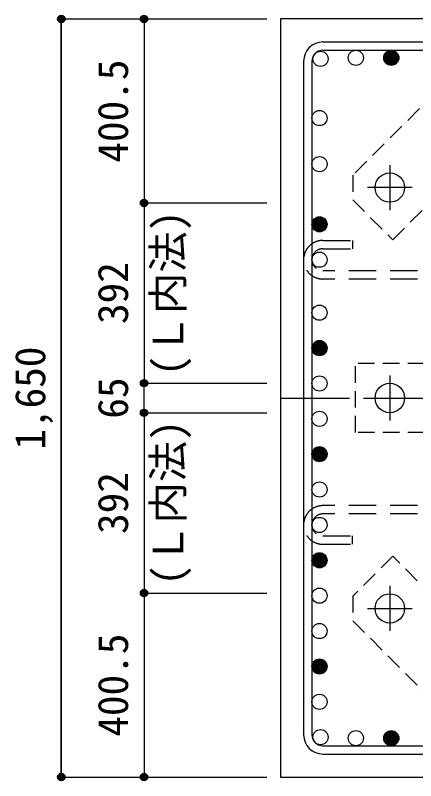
# Model space of a CAD drawing. Units: millimetres at full size, sheet at 1:30. Extents: x -5973 to 5954, y -4195 to 4201.
# Drawn here: x -850 to 21, y 1623 to 3289 of the extents above; entities that cross this region are included whole.
import ezdxf
from ezdxf.enums import TextEntityAlignment as Align

# ---------------------------------------------------------------- set-up
doc = ezdxf.new("R2010")
doc.units = ezdxf.units.MM
doc.header["$LTSCALE"] = 30
doc.header["$PDMODE"] = 32
doc.header["$PDSIZE"] = 15
for name, pattern in [('CHAIN1', [8, 5, -1, 1, -1]), ('DASHED1', [1.8, 1.2, -0.6]), ('DASHED2', [3, 2, -1])]:
    doc.linetypes.add(name, pattern=pattern)
for name, color, linetype in [('0-1_躯体線', 2, 'Continuous'), ('0-2_アンカーボルト', 4, 'CHAIN1'), ('0-3_立上り筋', 4, 'Continuous'), ('0-4_フープ筋', 7, 'Continuous'), ('0-7_文字', 4, 'Continuous'), ('0-9_プレート', 4, 'DASHED1'), ('0-C', 7, 'DASHED2'), ('0-D_寸法', 4, 'Continuous')]:
    doc.layers.add(name, color=color, linetype=linetype)
doc.styles.add('ＭＳ ゴシック', font='')
doc.styles.get('ＭＳ ゴシック').set_extended_font_data('MS Gothic')

msp = doc.modelspace()

# ---------------------------------------------------------------- linework, layer by layer
at = {"layer": '0-1_躯体線'}
for p, q in [((1777.44, 3281.03), (-272.56, 3281.03)), ((-272.56, 3281.03), (-272.56, 1631.03)), ((-272.56, 1631.03), (273.94, 1631.03))]:
    msp.add_line(p, q, dxfattribs=at)
at = {"layer": '0-2_アンカーボルト'}
for p, q in [((-35.06, 2962.73), (-35.06, 2865.23)), ((13.74, 2914.03), (-83.76, 2914.03)), ((-35.06, 2504.83), (-35.06, 2407.33)), ((-83.76, 2456.03), (13.74, 2456.03)), ((-35.06, 2046.83), (-35.06, 1949.33)), ((-83.76, 1998.03), (13.74, 1998.03))]:
    msp.add_line(p, q, dxfattribs=at)
at = {"layer": '0-2_アンカーボルト', "color": 3, "linetype": 'Continuous'}
for centre in [(-35.06, 2914.03), (-35.06, 2456.03), (-35.06, 1998.03)]:
    msp.add_circle(centre, 32, dxfattribs=at)
at = {"layer": '0-3_立上り筋', "color": 3}
for centre in [(-185.87, 3194.33), (-108.87, 3196.53), (-31.87, 3196.53), (-188.06, 3065.33), (-188.06, 2965.03), (-188.06, 2834.03), (-188.06, 2757.03), (-188.06, 2641.73), (-188.06, 2564.73), (-188.06, 2487.73), (-188.06, 2410.73), (-188.06, 2333.73), (-188.06, 2256.73), (-188.06, 2179.73), (-188.06, 2102.73), (-188.06, 2025.73), (-188.06, 1948.73), (-188.06, 1871.73), (-188.06, 1794.73), (-185.87, 1717.73), (-108.87, 1715.53), (-31.87, 1715.53)]:
    msp.add_circle(centre, 16.5, dxfattribs=at)
at = {"layer": '0-3_立上り筋'}
for centre, radius in [((-31.87, 3196.53), 14.85), ((-31.87, 3196.53), 13.2), ((-31.87, 3196.53), 11.55), ((-31.87, 3196.53), 9.9), ((-31.87, 3196.53), 8.25), ((-31.87, 3196.53), 6.6), ((-31.87, 3196.53), 4.95), ((-31.87, 3196.53), 3.3), ((-31.87, 3196.53), 1.65), ((-188.06, 2834.03), 14.85), ((-188.06, 2834.03), 13.2), ((-188.06, 2834.03), 11.55), ((-188.06, 2834.03), 9.9), ((-188.06, 2834.03), 8.25), ((-188.06, 2834.03), 6.6), ((-188.06, 2834.03), 4.95), ((-188.06, 2834.03), 3.3), ((-188.06, 2834.03), 1.65), ((-188.06, 2564.73), 14.85), ((-188.06, 2564.73), 13.2), ((-188.06, 2564.73), 11.55), ((-188.06, 2564.73), 9.9), ((-188.06, 2564.73), 8.25), ((-188.06, 2564.73), 6.6), ((-188.06, 2564.73), 4.95), ((-188.06, 2564.73), 3.3), ((-188.06, 2564.73), 1.65), ((-188.06, 2333.73), 14.85), ((-188.06, 2333.73), 13.2), ((-188.06, 2333.73), 11.55), ((-188.06, 2333.73), 9.9), ((-188.06, 2333.73), 8.25), ((-188.06, 2333.73), 6.6), ((-188.06, 2333.73), 4.95), ((-188.06, 2333.73), 3.3), ((-188.06, 2333.73), 1.65), ((-188.06, 2102.73), 14.85), ((-188.06, 2102.73), 13.2), ((-188.06, 2102.73), 11.55), ((-188.06, 2102.73), 9.9), ((-188.06, 2102.73), 8.25), ((-188.06, 2102.73), 6.6), ((-188.06, 2102.73), 4.95), ((-188.06, 2102.73), 3.3), ((-188.06, 2102.73), 1.65), ((-188.06, 1871.73), 14.85), ((-188.06, 1871.73), 13.2), ((-188.06, 1871.73), 11.55), ((-188.06, 1871.73), 9.9), ((-188.06, 1871.73), 8.25), ((-188.06, 1871.73), 6.6), ((-188.06, 1871.73), 4.95), ((-188.06, 1871.73), 3.3), ((-188.06, 1871.73), 1.65), ((-31.87, 1715.53), 14.85), ((-31.87, 1715.53), 13.2), ((-31.87, 1715.53), 11.55), ((-31.87, 1715.53), 9.9), ((-31.87, 1715.53), 8.25), ((-31.87, 1715.53), 6.6), ((-31.87, 1715.53), 4.95), ((-31.87, 1715.53), 3.3), ((-31.87, 1715.53), 1.65)]:
    msp.add_circle(centre, radius, dxfattribs=at)
at = {"layer": '0-4_フープ筋'}
for p, q in [((-180.56, 3231.03), (1285.44, 3231.03)), ((-180.56, 3213.03), (1285.44, 3213.03)), ((-222.56, 3189.03), (-222.56, 1723.03)), ((-204.56, 3189.03), (-204.56, 1723.03)), ((-180.56, 1699.03), (1285.44, 1699.03)), ((-180.56, 1681.03), (1285.44, 1681.03))]:
    msp.add_line(p, q, dxfattribs=at)
for centre, radius, start, end in [((-180.56, 3189.03), 42, 90, 180), ((-180.56, 3189.03), 24, 90, 180), ((-180.56, 1723.03), 42, 180, 270), ((-180.56, 1723.03), 24, 180, 270)]:
    msp.add_arc(centre, radius, start, end, dxfattribs=at)
at = {"layer": '0-9_プレート'}
for p, q in [((-115.66, 2887.23), (-28.66, 2800.23)), ((-28.66, 2800.23), (62.94, 2891.83)), ((39.94, 2531.03), (-110.06, 2531.03)), ((-28.66, 2111.83), (-115.56, 2024.83)), ((62.94, 2020.23), (-28.66, 2111.83))]:
    msp.add_line(p, q, dxfattribs=at)
for points in [[(121.24, 3124.03), (67.54, 3124.03), (-115.66, 2940.93), (-115.66, 2887.23)], [(39.94, 2381.03), (-110.06, 2381.03), (-110.06, 2531.03)], [(-115.56, 2024.83), (-115.56, 1971.13), (67.54, 1787.93), (121.24, 1787.93)]]:
    msp.add_lwpolyline(points, dxfattribs=at)
at = {"layer": '0-C'}
for p, q in [((-180.56, 2799.03), (-116.56, 2799.03)), ((-116.56, 2799.03), (-116.56, 2781.03)), ((-180.56, 2781.03), (-116.56, 2781.03)), ((1285.44, 2733.03), (-180.56, 2733.03)), ((1285.44, 2715.03), (-180.56, 2715.03)), ((1285.44, 2221.73), (-180.56, 2221.73)), ((1285.44, 2203.73), (-180.56, 2203.73)), ((-180.56, 2155.73), (-116.56, 2155.73)), ((-116.56, 2137.73), (-116.56, 2155.73)), ((-180.56, 2137.73), (-116.56, 2137.73))]:
    msp.add_line(p, q, dxfattribs=at)
for centre, radius in [((-180.56, 2757.03), 42), ((-180.56, 2757.03), 24), ((-180.56, 2179.73), 42), ((-180.56, 2179.73), 24)]:
    msp.add_arc(centre, radius, 90, 270, dxfattribs=at)
at = {"layer": '0-D_寸法'}
for p, q in [((-749.6, 3281.03), (-569.6, 3281.03)), ((-749.6, 3281.03), (-569.6, 3281.03)), ((-749.6, 3281.03), (-749.6, 1631.03)), ((-749.6, 1631.03), (-749.6, 3281.03)), ((-569.6, 3281.03), (-302.56, 3281.03)), ((-569.6, 3281.03), (-302.56, 3281.03)), ((-569.6, 3281.03), (-569.6, 2880.53)), ((-569.6, 2880.53), (-302.56, 2880.53)), ((-569.6, 2880.53), (-569.6, 2488.53)), ((-569.6, 2423.53), (-569.6, 2488.53)), ((-569.6, 2488.53), (-302.56, 2488.53)), ((-569.6, 2423.53), (-302.56, 2423.53)), ((-569.6, 2423.53), (-569.6, 2031.53)), ((-569.6, 2031.53), (-302.56, 2031.53)), ((-569.6, 2031.53), (-569.6, 1631.03)), ((-749.6, 1631.03), (-569.6, 1631.03)), ((-569.6, 1631.03), (-302.56, 1631.03)), ((-569.6, 1631.03), (-302.56, 1631.03)), ((-569.6, 1631.03), (-302.56, 1631.03))]:
    msp.add_line(p, q, dxfattribs=at)
at = {"layer": '0-D_寸法', "linetype": 'CHAIN1'}
msp.add_line((-272.56, 2456.03), (1377.44, 2456.03), dxfattribs=at)
at = {"layer": '0-D_寸法'}
for centre, radius in [((-749.6, 3281.03), 8), ((-749.6, 3281.03), 7.2), ((-749.6, 3281.03), 6.4), ((-749.6, 3281.03), 5.6), ((-749.6, 3281.03), 4.8), ((-749.6, 3281.03), 4), ((-749.6, 3281.03), 3.2), ((-749.6, 3281.03), 2.4), ((-749.6, 3281.03), 1.6), ((-569.6, 3281.03), 8), ((-569.6, 3281.03), 7.2), ((-569.6, 3281.03), 6.4), ((-569.6, 3281.03), 5.6), ((-569.6, 3281.03), 4.8), ((-569.6, 3281.03), 4), ((-569.6, 3281.03), 3.2), ((-569.6, 3281.03), 2.4), ((-569.6, 3281.03), 1.6), ((-749.6, 3281.03), 0.8), ((-569.6, 3281.03), 0.8), ((-569.6, 2880.53), 8), ((-569.6, 2880.53), 7.2), ((-569.6, 2880.53), 6.4), ((-569.6, 2880.53), 5.6), ((-569.6, 2880.53), 4.8), ((-569.6, 2880.53), 4), ((-569.6, 2880.53), 3.2), ((-569.6, 2880.53), 2.4), ((-569.6, 2880.53), 1.6), ((-569.6, 2880.53), 0.8), ((-569.6, 2488.53), 8), ((-569.6, 2488.53), 7.2), ((-569.6, 2488.53), 6.4), ((-569.6, 2488.53), 5.6), ((-569.6, 2488.53), 4.8), ((-569.6, 2488.53), 4), ((-569.6, 2488.53), 3.2), ((-569.6, 2488.53), 2.4), ((-569.6, 2488.53), 1.6), ((-569.6, 2488.53), 0.8), ((-569.6, 2423.53), 8), ((-569.6, 2423.53), 7.2), ((-569.6, 2423.53), 6.4), ((-569.6, 2423.53), 5.6), ((-569.6, 2423.53), 4.8), ((-569.6, 2423.53), 4), ((-569.6, 2423.53), 3.2), ((-569.6, 2423.53), 2.4), ((-569.6, 2423.53), 1.6), ((-569.6, 2423.53), 0.8), ((-569.6, 2031.53), 8), ((-569.6, 2031.53), 7.2), ((-569.6, 2031.53), 6.4), ((-569.6, 2031.53), 5.6), ((-569.6, 2031.53), 4.8), ((-569.6, 2031.53), 4), ((-569.6, 2031.53), 3.2), ((-569.6, 2031.53), 2.4), ((-569.6, 2031.53), 1.6), ((-569.6, 2031.53), 0.8), ((-749.6, 1631.03), 8), ((-749.6, 1631.03), 7.2), ((-749.6, 1631.03), 6.4), ((-749.6, 1631.03), 5.6), ((-749.6, 1631.03), 4.8), ((-749.6, 1631.03), 4), ((-749.6, 1631.03), 3.2), ((-749.6, 1631.03), 2.4), ((-569.6, 1631.03), 8), ((-569.6, 1631.03), 7.2), ((-569.6, 1631.03), 6.4), ((-569.6, 1631.03), 5.6), ((-569.6, 1631.03), 4.8), ((-569.6, 1631.03), 4), ((-569.6, 1631.03), 3.2), ((-569.6, 1631.03), 2.4), ((-749.6, 1631.03), 1.6), ((-749.6, 1631.03), 0.8), ((-569.6, 1631.03), 1.6), ((-569.6, 1631.03), 0.8)]:
    msp.add_circle(centre, radius, dxfattribs=at)
at = {"layer": '0-D_寸法', "color": 7}
for p in [(-749.6, 3281.03), (-569.6, 3281.03), (-569.6, 3281.03), (-569.6, 2880.53), (-569.6, 2880.53), (-569.6, 2880.53), (-569.6, 2488.53), (-569.6, 2488.53), (-569.6, 2488.53), (-569.6, 2423.53), (-569.6, 2423.53), (-569.6, 2423.53), (-569.6, 2031.53), (-569.6, 2031.53), (-569.6, 2031.53), (-749.6, 1631.03), (-569.6, 1631.03), (-569.6, 1631.03)]:
    msp.add_point(p, dxfattribs=at)

# ---------------------------------------------------------------- texts
at = {"layer": '0-7_文字', "style": 'ＭＳ ゴシック'}
for p in [(-464.6, 2504.03), (-464.6, 2048.03)]:
    msp.add_text('(Ｌ内法)', height=65.98, rotation=90, dxfattribs=at).set_placement(p, align=Align.BOTTOM_LEFT)
at = {"layer": '0-D_寸法', "style": 'ＭＳ ゴシック'}
for s, p in [('400.5', (-584.6, 2968.28)), ('392', (-584.6, 2617.03)), ('1,650', (-764.6, 2343.53)), ('65', (-584.6, 2411.03)), ('392', (-584.6, 2160.03)), ('400.5', (-584.6, 1718.78))]:
    msp.add_text(s, height=65.98, rotation=90, dxfattribs=at).set_placement(p, align=Align.BOTTOM_LEFT)

doc.saveas('drawing.dxf')
